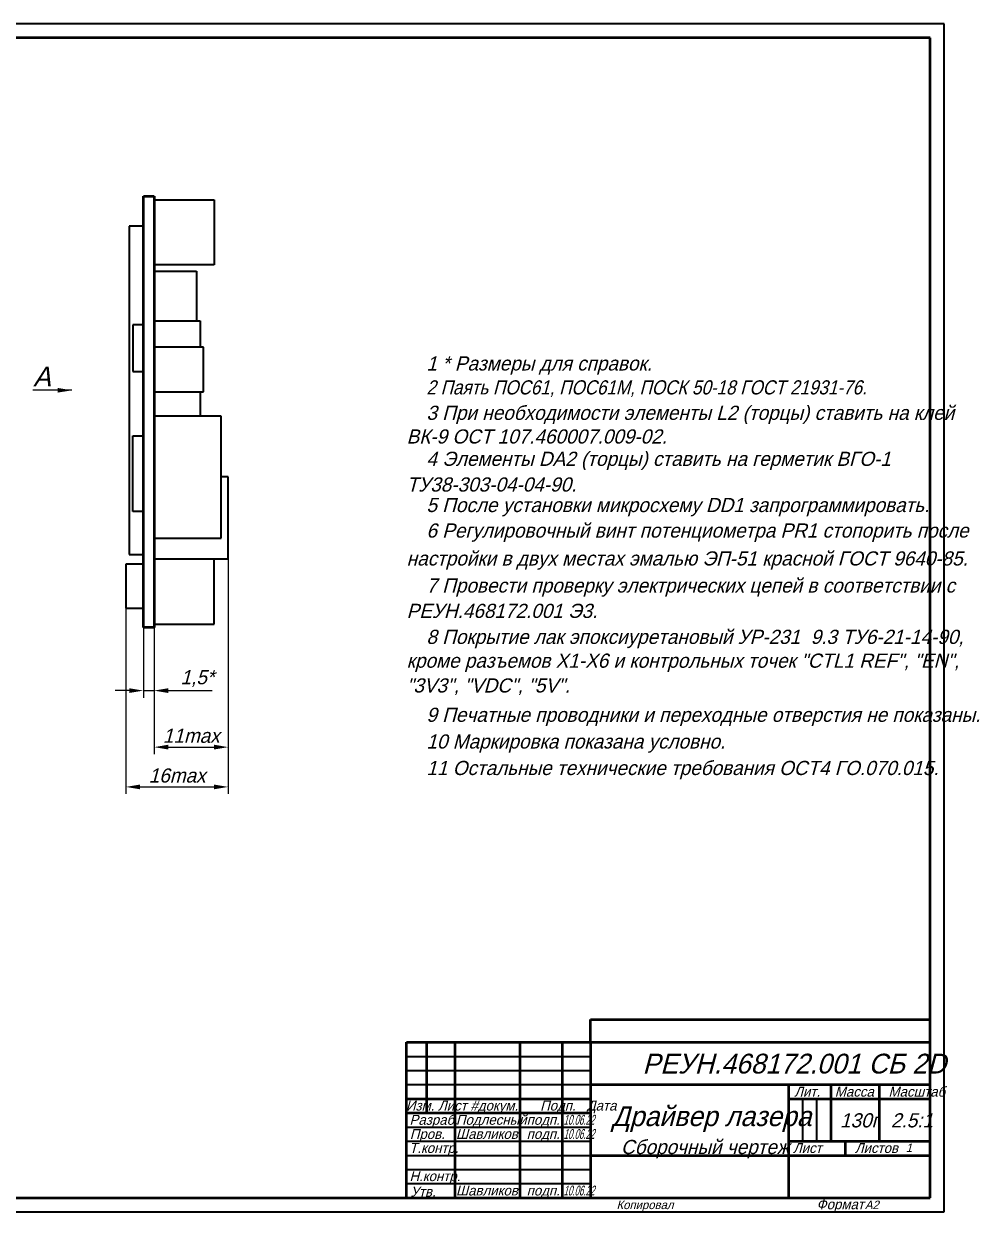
# Model space of a CAD drawing. Extents: x 23089 to 26268, y -1278 to -524.
# Drawn here: x 25930.3 to 26268, y -943.7 to -523.5 of the extents above; entities that cross this region are included whole.
import ezdxf

# ---------------------------------------------------------------- set-up
doc = ezdxf.new("R2010")
doc.units = 0
doc.header["$MEASUREMENT"] = 0
doc.layers.get('0').update_dxf_attribs({"linetype": 'CONTINUOUS', "lineweight": 50})
doc.layers.get('Defpoints').update_dxf_attribs({"color": 8, "linetype": 'CONTINUOUS'})
doc.layers.add('CONTUR', color=7, linetype='CONTINUOUS', lineweight=50)
doc.layers.add('DIM', color=1, linetype='CONTINUOUS', lineweight=35)
doc.layers.add('TEXT', color=1, linetype='CONTINUOUS')
doc.styles.add('ECKD', font='ec5cdwin.shx', dxfattribs={"oblique": 15})
doc.styles.add('ЕСКД', font='ec5cdwin.shx', dxfattribs={"oblique": 15})
doc.dimstyles.new('05', dxfattribs={"dimtxt": 5, "dimasz": 5, "dimexe": 2.5, "dimexo": 0, "dimgap": 1.5, "dimtad": 1, "dimtoh": 1, "dimlfac": 0.5, "dimtxsty": 'ECKD', "dimcen": -3, "dimdle": 1.25, "dimclrd": 256, "dimclre": 256, "dimclrt": 256, "dimaunit": 1, "dimadec": 0, "dimazin": 0, "dimtfac": 0.45, "dimtmove": 0, "dimatfit": 2, "dimfxl": 1, "dimtvp": 0.9, "dimtolj": 1, "dimtzin": 12, "dimarcsym": 1})

# ---------------------------------------------------------------- blocks, each defined once
blk = doc.blocks.new('*D291')
at = {"layer": 'Defpoints', "color": 0, "transparency": 16777216}
for p in [(25972.59, -736.98), (25976.34, -736.98), (25976.34, -759.27)]:
    blk.add_point(p, dxfattribs=at)
at = {"layer": 'DIM', "lineweight": -2, "transparency": 16777216}
for p, q in [((25972.59, -736.98), (25972.59, -761.77)), ((25976.34, -736.98), (25976.34, -761.77)), ((25967.59, -759.27), (25962.59, -759.27)), ((25972.59, -759.27), (25976.34, -759.27)), ((25981.34, -759.27), (25996.94, -759.27))]:
    blk.add_line(p, q, dxfattribs=at)
at = {"layer": 'DIM', "transparency": 16777216}
for points in [[(25967.59, -758.43), (25967.59, -760.1), (25972.59, -759.27)], [(25981.34, -758.43), (25981.34, -760.1), (25976.34, -759.27)]]:
    blk.add_solid(points, dxfattribs=at)
at = {"layer": 'DIM', "transparency": 16777216, "insert": (25991.64, -755), "char_height": 5, "attachment_point": 5, "style": 'ECKD'}
blk.add_mtext('\\A1;1,5*', dxfattribs=at)
blk = doc.blocks.new('*D296')
at = {"layer": 'Defpoints', "color": 0, "transparency": 16777216}
for p in [(26002.59, -712.73), (25966.34, -730.12), (26002.59, -793.31)]:
    blk.add_point(p, dxfattribs=at)
at = {"layer": 'DIM', "lineweight": -2, "transparency": 16777216}
for p, q in [((26002.59, -712.73), (26002.59, -795.81)), ((25966.34, -730.12), (25966.34, -795.81)), ((25971.34, -793.31), (25997.59, -793.31))]:
    blk.add_line(p, q, dxfattribs=at)
at = {"layer": 'DIM', "transparency": 16777216}
for points in [[(25971.34, -792.48), (25971.34, -794.14), (25966.34, -793.31)], [(25997.59, -792.48), (25997.59, -794.14), (26002.59, -793.31)]]:
    blk.add_solid(points, dxfattribs=at)
at = {"layer": 'DIM', "transparency": 16777216, "insert": (25984.47, -789.3), "char_height": 5, "attachment_point": 5, "style": 'ECKD'}
blk.add_mtext('\\A1;16max', dxfattribs=at)
blk = doc.blocks.new('*D297')
at = {"layer": 'Defpoints', "color": 0, "transparency": 16777216}
for p in [(26002.59, -712.73), (25976.34, -736.98), (26002.59, -779.25)]:
    blk.add_point(p, dxfattribs=at)
at = {"layer": 'DIM', "lineweight": -2, "transparency": 16777216}
for p, q in [((26002.59, -712.73), (26002.59, -781.75)), ((25976.34, -736.98), (25976.34, -781.75)), ((25981.34, -779.25), (25997.59, -779.25))]:
    blk.add_line(p, q, dxfattribs=at)
at = {"layer": 'DIM', "transparency": 16777216}
for points in [[(25981.34, -778.41), (25981.34, -780.08), (25976.34, -779.25)], [(25997.59, -778.41), (25997.59, -780.08), (26002.59, -779.25)]]:
    blk.add_solid(points, dxfattribs=at)
at = {"layer": 'DIM', "transparency": 16777216, "insert": (25989.47, -775.25), "char_height": 5, "attachment_point": 5, "style": 'ECKD'}
blk.add_mtext('\\A1;11max', dxfattribs=at)

msp = doc.modelspace()

# ---------------------------------------------------------------- linework, layer by layer
for p, q in [((25972.59, -584.482), (25976.34, -584.482)), ((25972.59, -736.982), (25972.59, -584.482)), ((25976.34, -584.482), (25976.34, -736.982)), ((25976.34, -736.982), (25972.59, -736.982)), ((26130.617, -875.547), (26250.617, -875.547)), ((26130.617, -883.547), (26130.617, -875.547))]:
    msp.add_line(p, q)
at = {"layer": 'CONTUR'}
for p, q in [((26250.617, -528.547), (25681.617, -528.547)), ((26250.617, -938.547), (26250.617, -528.547)), ((26065.617, -883.547), (26250.617, -883.547)), ((26065.617, -938.547), (26065.617, -883.547)), ((26072.617, -883.547), (26072.617, -908.547)), ((26082.617, -883.547), (26082.617, -938.547)), ((26105.617, -883.547), (26105.617, -938.547)), ((26120.617, -883.547), (26120.617, -938.547)), ((26130.617, -883.547), (26130.617, -938.547)), ((26130.617, -898.547), (26250.617, -898.547)), ((26200.617, -898.547), (26200.617, -938.547)), ((26215.617, -898.547), (26215.617, -918.547)), ((26232.617, -898.547), (26232.617, -918.547)), ((26065.617, -903.547), (26130.617, -903.547)), ((26200.617, -903.547), (26250.617, -903.547)), ((26065.617, -908.547), (26130.617, -908.547)), ((26200.617, -918.547), (26250.617, -918.547)), ((26220.617, -918.547), (26220.617, -923.547)), ((26130.617, -923.547), (26250.617, -923.547)), ((25681.617, -938.547), (26250.617, -938.547))]:
    msp.add_line(p, q, dxfattribs=at)
at = {"layer": 'DIM'}
for p, q in [((26255.617, -523.547), (25661.617, -523.547)), ((26255.617, -943.547), (26255.617, -523.547)), ((25976.34, -585.732), (25997.59, -585.732)), ((25997.59, -585.732), (25997.59, -608.732)), ((25972.59, -595.107), (25967.59, -595.107)), ((25967.59, -595.107), (25967.59, -711.107)), ((25997.59, -608.732), (25976.34, -608.732)), ((25976.34, -610.982), (25991.34, -610.982)), ((25976.34, -610.982), (25991.34, -610.982)), ((25991.34, -610.982), (25991.34, -628.607)), ((25972.59, -629.92), (25968.84, -629.92)), ((25968.84, -629.92), (25968.84, -646.42)), ((25976.34, -628.607), (25992.59, -628.607)), ((25976.34, -628.607), (25992.59, -628.607)), ((25992.59, -628.607), (25992.59, -637.828)), ((25993.84, -637.828), (25976.34, -637.828)), ((25993.84, -653.703), (25993.84, -637.828)), ((25968.84, -646.42), (25972.59, -646.42)), ((25976.34, -653.703), (25993.84, -653.703)), ((25992.59, -653.703), (25992.59, -662.231)), ((26000.09, -662.231), (25976.34, -662.231)), ((26000.09, -705.335), (26000.09, -662.231)), ((25968.84, -695.929), (25968.84, -669.158)), ((25968.84, -669.158), (25972.59, -669.158)), ((26002.59, -683.732), (26000.09, -683.732)), ((26002.59, -712.732), (26002.59, -683.732)), ((25972.59, -695.929), (25968.84, -695.929)), ((25976.34, -705.335), (25976.34, -705.335)), ((25976.34, -705.335), (26000.09, -705.335)), ((25967.59, -711.107), (25972.59, -711.107)), ((25976.34, -712.732), (26002.59, -712.732)), ((25997.59, -735.732), (25997.59, -712.732)), ((25972.59, -714.574), (25966.34, -714.574)), ((25966.34, -714.574), (25966.34, -730.124)), ((25966.34, -730.124), (25972.59, -730.124)), ((25976.34, -735.732), (25997.59, -735.732)), ((26065.617, -888.547), (26130.617, -888.547)), ((26065.617, -893.547), (26130.617, -893.547)), ((26065.617, -898.547), (26130.617, -898.547)), ((26205.617, -918.547), (26205.617, -903.547)), ((26210.617, -918.547), (26210.617, -903.547)), ((26065.617, -913.547), (26130.617, -913.547)), ((26065.617, -918.547), (26130.617, -918.547)), ((26065.617, -923.547), (26130.617, -923.547)), ((26065.617, -928.547), (26130.617, -928.547)), ((26065.617, -933.547), (26130.617, -933.547)), ((25661.617, -943.547), (26255.617, -943.547))]:
    msp.add_line(p, q, dxfattribs=at)

# ---------------------------------------------------------------- texts
at = {"insert": (25936.715, -648.253), "char_height": 7, "attachment_point": 5, "style": 'ECKD'}
msp.add_mtext('\\A1;А', dxfattribs=at)
at = {"layer": 'DIM', "oblique": 15}
for s, height, style, p in [('1 * Размеры для справок.', 5, 'ЕСКД', (26072.617, -646.112)), ('3 При необходимости элементы L2 (торцы) ставить на клей', 5, 'ЕСКД', (26072.617, -663.565)), ('ВК-9 ОСТ 107.460007.009-02.', 5, 'ЕСКД', (26065.617, -671.929)), ('4 Элементы DA2 (торцы) ставить на герметик ВГО-1 ', 5, 'ЕСКД', (26072.617, -679.831)), ('ТУ38-303-04-04-90.', 5, 'ЕСКД', (26065.617, -688.905)), ('5 После установки микросхему DD1 запрограммировать.', 5, 'ЕСКД', (26072.617, -696.16)), ('6 Регулировочный винт потенциометра PR1 стопорить после ', 5, 'ЕСКД', (26072.617, -705.181)), ('настройки в двух местах эмалью ЭП-51 красной ГОСТ 9640-85.', 5, 'ЕСКД', (26065.617, -715.043)), ('7 Провести проверку электрических цепей в соответствии с', 5, 'ЕСКД', (26072.617, -724.608)), ('РЕУН.468172.001 Э3.', 5, 'ЕСКД', (26065.617, -733.582)), ('8 Покрытие лак эпоксиуретановый УР-231  9.3 ТУ6-21-14-90,', 5, 'ЕСКД', (26072.617, -742.764)), ('кроме разъемов X1-X6 и контрольных точек "CTL1 REF", "EN",', 5, 'ЕСКД', (26065.617, -751.182)), ('"3V3", "VDC", "5V".', 5, 'ЕСКД', (26065.617, -759.94)), ('9 Печатные проводники и переходные отверстия не показаны.', 5, 'ЕСКД', (26072.617, -770.311)), ('10 Маркировка показана условно.', 5, 'ЕСКД', (26072.617, -779.743)), ('11 Остальные технические требования ОСТ4 ГО.070.015.', 5, 'ЕСКД', (26072.617, -789.114)), ('РЕУН.468172.001 СБ 2D', 7, 'ECKD', (26148.992, -894.621)), ('Драйвер лазера', 7, 'ECKD', (26138.115, -913.211)), ('Подлесный', 3.5, 'ECKD', (26083.058, -912.733)), ('подп.', 3.5, 'ECKD', (26108.051, -912.733)), ('Шавликов', 3.5, 'ECKD', (26083.058, -917.733)), ('подп.', 3.5, 'ECKD', (26108.051, -917.733)), ('Сборочный чертеж', 5, 'ECKD', (26141.365, -923.088)), ('Шавликов', 3.5, 'ECKD', (26083.058, -937.733)), ('подп.', 3.5, 'ECKD', (26108.051, -937.733)), ('Копировал', 3, 'ECKD', (26139.81, -942.547)), ('A2', 3, 'ECKD', (26227.617, -942.547))]:
    msp.add_text(s, height=height, dxfattribs=dict(at, style=style)).set_placement(p)
for s, height, style, width, p in [('2 Паять ПОС61, ПОС61М, ПОСК 50-18 ГОСТ 21931-76.', 5, 'ЕСКД', 0.9, (26072.617, -654.575)), ('10.06.22', 3.5, 'ECKD', 0.6, (26121.058, -912.733)), ('10.06.22', 3.5, 'ECKD', 0.6, (26121.058, -917.733)), ('10.06.22', 3.5, 'ECKD', 0.6, (26121.058, -937.733))]:
    msp.add_text(s, height=height, dxfattribs=dict(at, style=style, width=width)).set_placement(p)
at = {"layer": 'TEXT', "style": 'ECKD', "oblique": 15}
for s, height, p in [('Лит.    Масса    Масштаб', 3.5, (26202.637, -902.782)), ('Изм. Лист #докум.      Подп.   Дата', 3.5, (26065.386, -907.704)), ('Разраб.', 3.5, (26066.646, -912.74)), ('130г', 5, (26218.798, -913.666)), ('2.5:1', 5, (26236.798, -913.666)), ('Пров.', 3.5, (26066.76, -917.776)), ('Т.контр.', 3.5, (26066.531, -922.698)), ('Лист         Листов', 3.5, (26202.179, -922.697)), ('1', 3, (26242.049, -922.383)), ('Н.контр.', 3.5, (26066.646, -932.656)), ('Утв.', 3.5, (26066.99, -938.15)), ('Формат', 3.5, (26210.514, -942.596))]:
    msp.add_text(s, height=height, dxfattribs=at).set_placement(p)

# ---------------------------------------------------------------- dimensions: what is measured, and where the dimension line sits
at = {"layer": 'DIM'}
for base, p1, p2, text, picture, middle in [((26002.59, -793.31), (25966.34, -730.124), (26002.59, -712.732), '16max', '*D296', (25984.465, -793.31)), ((26002.59, -779.248), (25976.34, -736.982), (26002.59, -712.732), '11max', '*D297', (25989.465, -779.248)), ((25976.34, -759.267), (25972.59, -736.982), (25976.34, -736.982), '1,5*', '*D291', (25991.638, -759.267))]:
    dim = msp.add_linear_dim(base=base, p1=p1, p2=p2, text=text, dimstyle='05', dxfattribs=at)
    dim.commit()
    dim.dimension.update_dxf_attribs({"geometry": picture, "text_midpoint": middle, "dimtype": 160})

# ---------------------------------------------------------------- leaders
msp.add_leader([(25947.291, -653.107), (25933.466, -653.107)], dimstyle='05', override={"dimgap": 1.5, "dimtad": 0}, dxfattribs=at)

doc.saveas('drawing.dxf')
